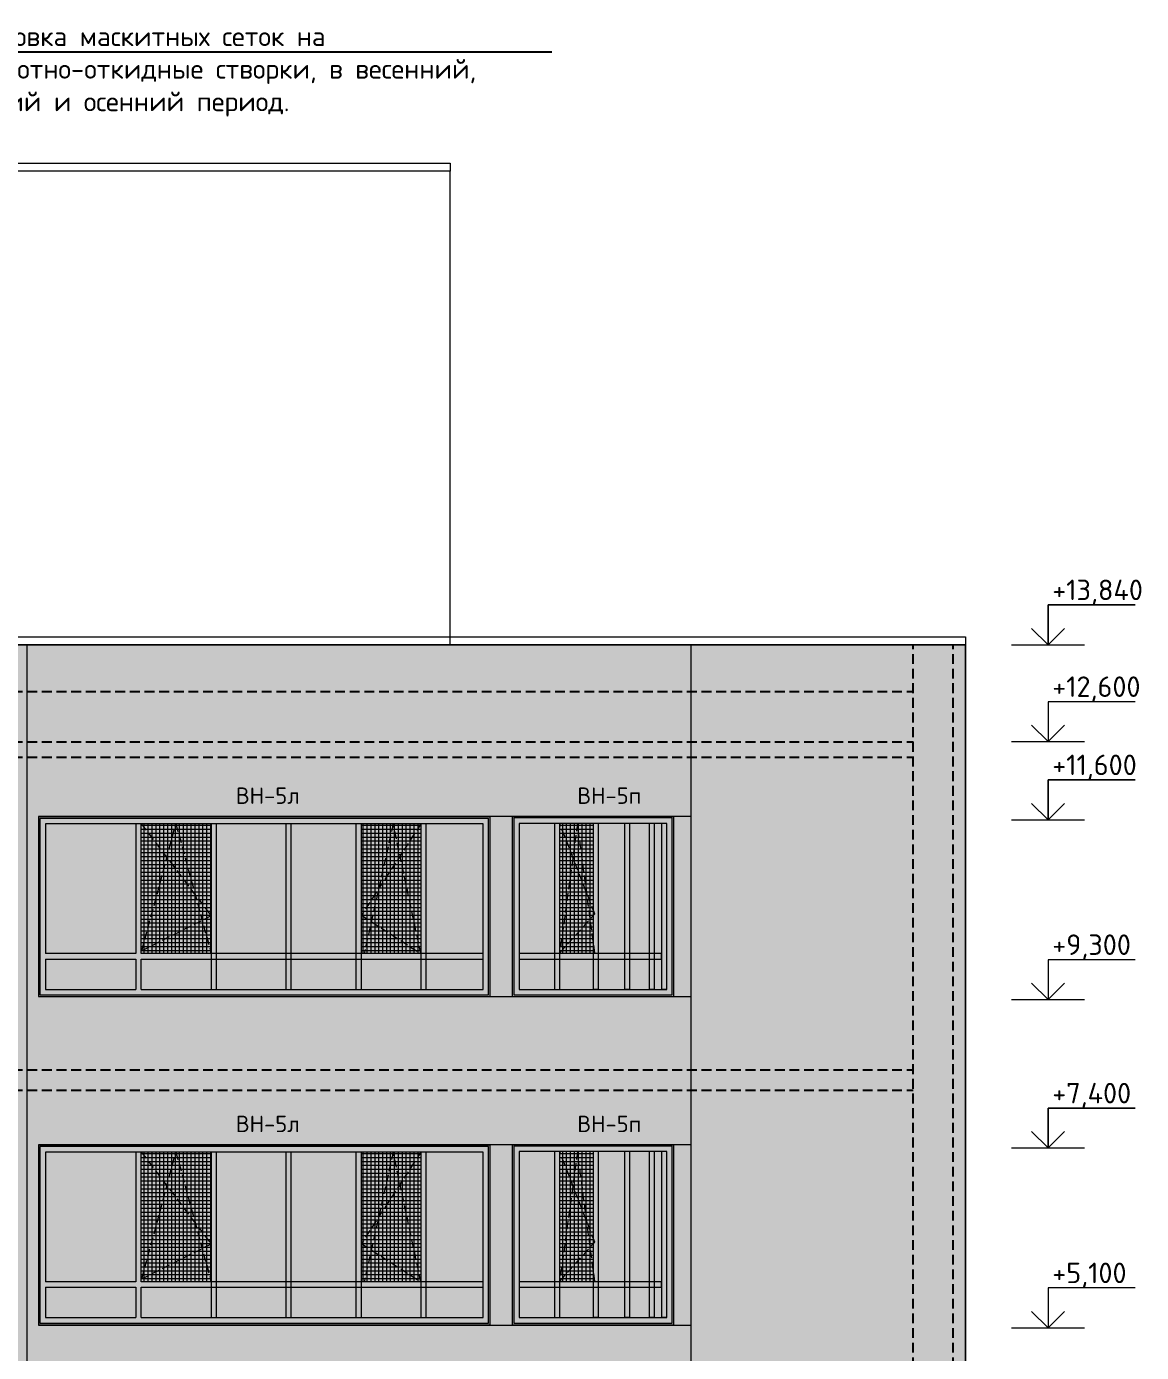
# Model space of a CAD drawing. Header units: millimetres. Extents: x -136099598 to 9192475, y 0 to 779331.
# Drawn here: x -177345 to -163083, y 293336 to 310303 of the extents above; entities that cross this region are included whole.
import ezdxf
from ezdxf import colors
from ezdxf.entities.mleader import LeaderData, LeaderLine
from ezdxf.math import Vec2, Vec3

# ---------------------------------------------------------------- set-up
doc = ezdxf.new("R2010")
doc.units = ezdxf.units.MM
doc.header["$MEASUREMENT"] = 0
doc.linetypes.add('01_base$0$DASHED2', pattern=[0.375, 0.25, -0.125])
doc.linetypes.add('ADSK_Штриховая_ш2 п1', pattern=[3, 2, -1])
doc.layers.get('0').update_dxf_attribs({"color": 250, "lineweight": 9})
doc.layers.get('Defpoints').update_dxf_attribs({"color": 8})
for name, color, linetype, lineweight, true_color in [('!_Окно_00_Штрих_Стекло', 7, 'Continuous', 0, 0x737373), ('RAL 000 80 00', 7, 'Continuous', 0, 0xb9b8b6), ('RAL 7016', 7, 'Continuous', 0, 0x383e42), ('RAL 90 10', 7, 'Continuous', 0, 0xf1ece1)]:
    doc.layers.add(name, color=color, linetype=linetype, lineweight=lineweight, true_color=true_color)
for name, color, linetype, lineweight in [('_Фасад', 7, 'Continuous', 9), ('АР-Выноски', 5, 'Continuous', 5), ('СТЕНЫ кирпич ЛИДЕР', 250, 'Continuous', 15), ('Фасад_тонкие', 7, 'Continuous', 5), ('фасады', 7, 'Continuous', 9)]:
    doc.layers.add(name, color=color, linetype=linetype, lineweight=lineweight)
for name, color, linetype in [('PDF _0', 7, 'Continuous'), ('PDF _PDF _0', 7, 'Continuous'), ('PDF _Текст', 7, 'Continuous')]:
    doc.layers.add(name, color=color, linetype=linetype)
doc.styles.add('ICOCPEUR', font='isocpeur.ttf')
doc.styles.add('PDF ISOCPEUR', font='isocpeur.ttf')

# ---------------------------------------------------------------- blocks, each defined once
blk = doc.blocks.new('A$C2b77ee60')
at = {"layer": '!_Окно_00_Штрих_Стекло'}
h = blk.add_hatch(color=256, dxfattribs=at)
h.dxf.hatch_style = 1
h.set_gradient(color1=(70, 92, 124), color2=(219, 225, 235), name='CURVED')
h.paths.add_polyline_path([(5687, 90), (90, 90), (90, 2209), (5687, 2209)])
h = blk.add_hatch(color=256, dxfattribs=at)
h.dxf.hatch_style = 1
h.set_gradient(color1=(70, 92, 124), color2=(219, 225, 235), name='CURVED')
h.paths.add_polyline_path([(8038, 94), (6143, 90), (6151, 2214), (8038, 2216)])
at = {"layer": 'PDF _PDF _0', "lineweight": 0, "true_color": 0x636466}
h = blk.add_hatch(dxfattribs=at)
h.set_pattern_fill('ANSI37', color=251, scale=400, angle=135)
h.set_pattern_definition([(180, (219562.14, -518468.174), (-4e-15, -50), []), (270, (219562.14, -518468.174), (50, -1e-14), [])])
h.paths.add_polyline_path([(2210, 562), (2210, 2209), (1316, 2209), (1316, 548)])
h = blk.add_hatch(dxfattribs=at)
h.set_pattern_fill('ANSI37', color=251, scale=400, angle=135)
h.set_pattern_definition([(180, (222412.84, -518468.174), (-4e-15, -50), []), (270, (222412.84, -518468.174), (50, -1e-14), [])])
h.paths.add_polyline_path([(4892, 562), (4892, 2209), (4131, 2209), (4131, 548)])
h = blk.add_hatch(dxfattribs=at)
h.set_pattern_fill('ANSI37', color=251, scale=400, angle=135)
h.set_pattern_definition([(180, (224914.28, -518468.174), (-4e-15, -50), []), (270, (224914.28, -518468.174), (50, -1e-14), [])])
h.paths.add_polyline_path([(7095, 548), (7095, 2214), (6668, 2209), (6668, 548)])
at = {"layer": 'RAL 7016', "ltscale": 100, "transparency": 33554687}
h = blk.add_hatch(color=256, dxfattribs=at)
h.dxf.hatch_style = 1
h.paths.add_polyline_path([(5777, 2299), (0, 2299), (0, 0), (5777, 0)])
h.paths.add_polyline_path([(5687, 2209), (5686, 85), (90, 90), (90, 2209)], flags=16)
h = blk.add_hatch(color=256, dxfattribs=at)
h.dxf.hatch_style = 1
h.paths.add_polyline_path([(1317, 90), (1317, 2238), (1247, 2238), (1247, 90)])
h = blk.add_hatch(color=256, dxfattribs=at)
h.dxf.hatch_style = 1
h.paths.add_polyline_path([(2280, 90), (2280, 2209), (2210, 2209), (2210, 90)])
h = blk.add_hatch(color=256, dxfattribs=at)
h.dxf.hatch_style = 1
h.paths.add_polyline_path([(3235, 90), (3234, 2209), (3164, 2209), (3165, 90)])
h = blk.add_hatch(color=256, dxfattribs=at)
h.dxf.hatch_style = 1
h.paths.add_polyline_path([(4132, 90), (4131, 2209), (4061, 2209), (4062, 90)])
h = blk.add_hatch(color=256, dxfattribs=at)
h.dxf.hatch_style = 1
h.paths.add_polyline_path([(4962, 90), (4961, 2209), (4891, 2209), (4892, 90)])
h = blk.add_hatch(color=256, dxfattribs=at)
h.dxf.hatch_style = 1
h.paths.add_polyline_path([(8128, 2299), (6061, 2299), (6061, 4), (8128, 2)])
h.paths.add_polyline_path([(8038, 2213), (8038, 93), (6151, 94), (6151, 2214)], flags=16)
h = blk.add_hatch(color=256, dxfattribs=at)
h.dxf.hatch_style = 1
h.paths.add_polyline_path([(6669, 90), (6668, 2214), (6598, 2214), (6599, 90)])
h = blk.add_hatch(color=256, dxfattribs=at)
h.dxf.hatch_style = 1
h.paths.add_polyline_path([(7165, 90), (7164, 2214), (7094, 2214), (7095, 90)])
h = blk.add_hatch(color=256, dxfattribs=at)
h.dxf.hatch_style = 1
h.paths.add_polyline_path([(7565, 90), (7565, 2214), (7495, 2214), (7495, 90)])
h = blk.add_hatch(color=256, dxfattribs=at)
h.dxf.hatch_style = 1
h.paths.add_polyline_path([(7881, 90), (7881, 2214), (7811, 2214), (7811, 90)])
h = blk.add_hatch(color=256, dxfattribs=at)
h.dxf.hatch_style = 1
h.paths.add_polyline_path([(8039, 90), (8039, 2214), (7969, 2214), (7969, 90)])
h = blk.add_hatch(color=256, dxfattribs=at)
h.dxf.hatch_style = 1
h.paths.add_polyline_path([(5687, 547), (92, 548), (92, 478), (5687, 478)])
h = blk.add_hatch(color=256, dxfattribs=at)
h.dxf.hatch_style = 1
h.paths.add_polyline_path([(7969, 547), (6151, 548), (6151, 478), (7969, 478)])
at = {"layer": 'PDF _0', "linetype": 'ADSK_Штриховая_ш2 п1', "lineweight": 0, "ltscale": 50}
for points in [[(1316, 2209), (2210, 1031), (1323, 585), (1759, 2209), (2210, 548)], [(4893, 2209), (4131, 1039), (4892, 548)], [(4892, 548), (4892, 548), (4538, 2209), (4166, 548)], [(7116, 556), (7116, 556), (6896, 2214), (6668, 556), (7116, 1057), (6668, 2214)]]:
    blk.add_lwpolyline(points, dxfattribs=at)
at = {"layer": 'PDF _PDF _0', "lineweight": 0}
for points in [[(0, 0), (5777, 0), (5777, 2299), (0, 2299)], [(20, 20), (5757, 20), (5757, 2279), (20, 2279)], [(2210, 90), (2279, 90), (2279, 2209), (2210, 2209)], [(3165, 90), (3233, 90), (3233, 2209), (3165, 2209)], [(4062, 90), (4131, 90), (4131, 2209), (4062, 2209)], [(4892, 90), (4961, 90), (4961, 2209), (4892, 2209)], [(6061, 0), (8128, 0), (8128, 2299), (6061, 2299)], [(6081, 20), (8108, 20), (8108, 2284), (6081, 2284)], [(6151, 90), (8038, 90), (8038, 2214), (6151, 2214)], [(6599, 90), (6668, 90), (6668, 2214), (6599, 2214)], [(7095, 94), (7163, 94), (7163, 2214), (7095, 2214)], [(7495, 94), (7564, 94), (7564, 2214), (7495, 2214)], [(7811, 94), (7880, 94), (7880, 2214), (7811, 2214)], [(7969, 94), (8038, 94), (8038, 2214), (7969, 2214)], [(6151, 478), (7969, 478), (7969, 548), (6151, 548)]]:
    blk.add_lwpolyline(points, close=True, dxfattribs=at)
for points in [[(1316, 90), (5687, 90), (5687, 2209), (90, 2209), (90, 548)], [(1316, 548), (1316, 2209), (1247, 2209), (1247, 548)], [(1247, 548), (90, 548)], [(1316, 478), (5687, 478), (5687, 548), (1316, 548)], [(90, 478), (90, 90), (1247, 90)], [(90, 478), (1247, 478)], [(1247, 478), (1247, 90)], [(1316, 90), (1316, 478)]]:
    blk.add_lwpolyline(points, dxfattribs=at)
at = {"layer": 'PDF _Текст', "lineweight": 0, "char_height": 210, "attachment_point": 7, "style": 'PDF ISOCPEUR'}
for s, insert in [('ВН-5л', (2525, 2464)), ('ВН-5п', (6892, 2464))]:
    blk.add_mtext(s, dxfattribs=dict(at, insert=insert))

msp = doc.modelspace()

# ---------------------------------------------------------------- hatches: boundary and pattern name
at = {"layer": 'RAL 000 80 00'}
h = msp.add_hatch(color=256, dxfattribs=at)
h.dxf.hatch_style = 1
h.paths.add_polyline_path([(-168844, 302391.3), (-177334.5, 302392), (-177334.2, 288553.7), (-168844.3, 288553.4)])
at = {"layer": 'RAL 90 10', "ltscale": 100, "transparency": 33554687}
h = msp.add_hatch(color=256, dxfattribs=at)
h.dxf.hatch_style = 1
h.paths.add_polyline_path([(-177334.5, 302391.8), (-195334.5, 302391.8), (-195334.2, 288553.5), (-177334.5, 288553.6)])
h = msp.add_hatch(color=256, dxfattribs=at)
h.dxf.hatch_style = 1
h.paths.add_polyline_path([(-165334.5, 302391.8), (-168844.3, 302391.8), (-168844.3, 288553.5), (-165334.5, 288553.6)])

# ---------------------------------------------------------------- linework, layer by layer
at = {"color": 9, "lineweight": 13, "ltscale": 150}
msp.add_line((-171925.4, 302392, 0), (-171925.4, 308453.6), dxfattribs=at)
at = {"layer": '_Фасад', "lineweight": 0}
for p, q in [((-164745.9, 302392), (-163810.9, 302392)), ((-164745.9, 301153.6), (-163810.9, 301153.6)), ((-164745.9, 300152.8), (-163810.9, 300152.8)), ((-164745.9, 297852), (-163810.9, 297852)), ((-164745.9, 295952.8), (-163810.9, 295952.8)), ((-164745.9, 293652), (-163810.9, 293652))]:
    msp.add_line(p, q, dxfattribs=at)
at = {"layer": 'Defpoints', "color": 2, "linetype": '01_base$0$DASHED2', "ltscale": 500}
for p, q in [((-166002.9, 288273.6, -1.8), (-166002.9, 302392, -1.8)), ((-165492.9, 288273.6, -1.8), (-165492.9, 302392, -1.8)), ((-195334.5, 301792), (-166002.9, 301792, -1.8)), ((-195334.5, 301152, -0.9), (-166002.9, 301152, -1.8)), ((-195334.5, 300952, -0.9), (-166002.9, 300952, -1.8)), ((-195334.5, 296952, -0.9), (-166002.9, 296952, -1.8)), ((-195334.5, 296692, -0.9), (-166002.9, 296692, -1.8))]:
    msp.add_line(p, q, dxfattribs=at)
at = {"layer": 'PDF _0', "color": 251, "lineweight": 0, "true_color": 0x626366, "transparency": 33554559}
msp.add_solid([(-164188.1, 296797.5), (-164188.1, 296797.5), (-164285.9, 296797.5)], dxfattribs=at)
at = {"layer": 'СТЕНЫ кирпич ЛИДЕР', "ltscale": 100}
for p, q in [((-195334.5, 302392, -0.9), (-165334.5, 302392, -0.7)), ((-177334.5, 287809.1), (-177334.5, 302392, -0.7)), ((-168844.3, 287693.6), (-168844.3, 302392, -0.7)), ((-165334.5, 287696.2, -1.8), (-165334.5, 302392, -0.7))]:
    msp.add_line(p, q, dxfattribs=at)
at = {"layer": 'Фасад_тонкие', "lineweight": 0}
for points in [[(-163162.7, 302901.9), (-164278.4, 302901.9), (-164278.4, 302392), (-164491.8, 302600.9), (-164278.4, 302392), (-164069.5, 302600.9)], [(-164278.4, 302392), (-164278.4, 302901.9), (-163162.7, 302901.9)], [(-163162.7, 301663.5), (-164278.4, 301663.5), (-164278.4, 301153.6), (-164491.8, 301362.5), (-164278.4, 301153.6), (-164069.5, 301362.5)], [(-163162.7, 300662.7), (-164278.4, 300662.7), (-164278.4, 300152.8), (-164491.8, 300361.7), (-164278.4, 300152.8), (-164069.5, 300361.7)], [(-164278.4, 300152.8), (-164278.4, 300662.7), (-163162.7, 300662.7)], [(-163162.7, 298361.9), (-164278.4, 298361.9), (-164278.4, 297852), (-164491.8, 298060.9), (-164278.4, 297852), (-164069.5, 298060.9)], [(-163162.7, 296462.7), (-164278.4, 296462.7), (-164278.4, 295952.8), (-164491.8, 296161.7), (-164278.4, 295952.8), (-164069.5, 296161.7)], [(-164278.4, 295952.8), (-164278.4, 296462.7), (-163162.7, 296462.7)], [(-163162.7, 294161.9), (-164278.4, 294161.9), (-164278.4, 293652), (-164491.8, 293860.9), (-164278.4, 293652), (-164069.5, 293860.9)]]:
    msp.add_lwpolyline(points, dxfattribs=at)
at = {"layer": 'Фасад_тонкие', "lineweight": 0, "elevation": -0.7}
msp.add_lwpolyline([(-168844.3, 300689.5), (-168844.3, 300782.9), (-168844.3, 302392)], dxfattribs=at)
at = {"layer": 'фасады', "color": 9, "lineweight": 13, "ltscale": 150}
msp.add_lwpolyline([(-240864.2, 308553.5), (-171925.4, 308553.5), (-171925.4, 308453.6), (-240864.2, 308453.6)], close=True, dxfattribs=at)
at = {"layer": 'фасады', "ltscale": 150, "elevation": 0}
msp.add_lwpolyline([(-229684.5, 288553.6), (-229684.5, 302491.9), (-203674.5, 302491.9), (-203674.5, 304655.5), (-195334.5, 304655.5), (-195334.5, 302491.9), (-190514.4, 302491.9), (-190514.4, 304552.6), (-193194.5, 304552.6), (-193194.5, 302491.9), (-165334.5, 302491.9), (-165334.5, 288553.6)], dxfattribs=at)
at = {"layer": 'фасады', "ltscale": 150}
for points, elevation in [([(-195334.5, 302491.9), (-165334.5, 302491.9), (-165334.5, 302392), (-195334.5, 302392)], -0.7), ([(-177192.3, 297892), (-168844.2, 297892), (-168844.2, 300195.6), (-177192.3, 300195.6)], -0.9), ([(-177192.3, 293687.5), (-168844.2, 293687.5), (-168844.2, 295991.2), (-177192.3, 295991.2)], -0.9)]:
    msp.add_lwpolyline(points, close=True, dxfattribs=dict(at, elevation=elevation))

# ---------------------------------------------------------------- block references
at = {"ltscale": 150}
for p in [(-177192.3, 297892, -0.9), (-177192.3, 293692, -0.9)]:
    msp.add_blockref('A$C2b77ee60', p, dxfattribs=at)

# ---------------------------------------------------------------- texts
at = {"layer": 'PDF _0', "color": 18, "lineweight": 0, "true_color": 0x000000, "char_height": 262.49, "attachment_point": 7, "style": 'PDF ISOCPEUR'}
for s, insert in [('+13,840', (-164224.3, 302901.9)), ('+12,600', (-164224.3, 301663.5)), ('+11,600', (-164224.3, 300662.7)), ('+9,300', (-164224.3, 298361.9)), ('+7,400', (-164224.3, 296462.7)), ('+5,100', (-164224.3, 294161.9))]:
    msp.add_mtext(s, dxfattribs=dict(at, insert=insert))

# ---------------------------------------------------------------- leaders
at = {"layer": 'АР-Выноски'}
ml = msp.add_multileader_mtext('Standard', dxfattribs=at)
ml.set_content('\\A1;Установка маскитных сеток на поворотно-откидные створки, в весенний, летний и осенний период.', color=256, style='ICOCPEUR')
ml.set_leader_properties()
ml.build(insert=Vec2(0, 0))
ml.multileader.update_dxf_attribs({"text_left_attachment_type": 6, "text_right_attachment_type": 6, "dogleg_length": 100, "arrow_head_size": 250})
ctx = ml.context
ctx.base_point, ctx.char_height, ctx.arrow_head_size, ctx.landing_gap_size, ctx.plane_origin = Vec3(-178351.1, 309977.4, -0.9), 250, 250, 25, Vec3(-174320.1, 308803.9, -0.9)
ctx.left_attachment, ctx.right_attachment = 6, 6
notes = []
notes.append((ctx, [(1, (1, 1, 0), (-178610.5, 309977.4, -0.9), (1, 0), 259.4, [(2, [(-179466.6, 299232.1, -0.9), (-191462.8, 299042.5, -0.9), (-185720.5, 295390.2, -0.9)], 0, [])])]))
ctx.mtext.insert, ctx.mtext.width, ctx.mtext.defined_height, ctx.mtext.flow_direction = Vec3(-178326.1, 310302.4, -0.9), 7622.924, 230, 5
for ctx, leaders in notes:
    for number, flags, end, landing, length, lines in leaders:
        leader = LeaderData()
        leader.index, (leader.has_last_leader_line, leader.has_dogleg_vector, leader.attachment_direction) = number, flags
        leader.last_leader_point, leader.dogleg_vector, leader.dogleg_length = Vec3(end), Vec3(landing), length
        for number, points, colour, breaks in lines:
            line = LeaderLine()
            line.index, line.vertices, line.color, line.breaks = number, Vec3.list(points), colors.encode_raw_color(colour), breaks
            leader.lines.append(line)
        ctx.leaders.append(leader)

doc.saveas('drawing.dxf')
